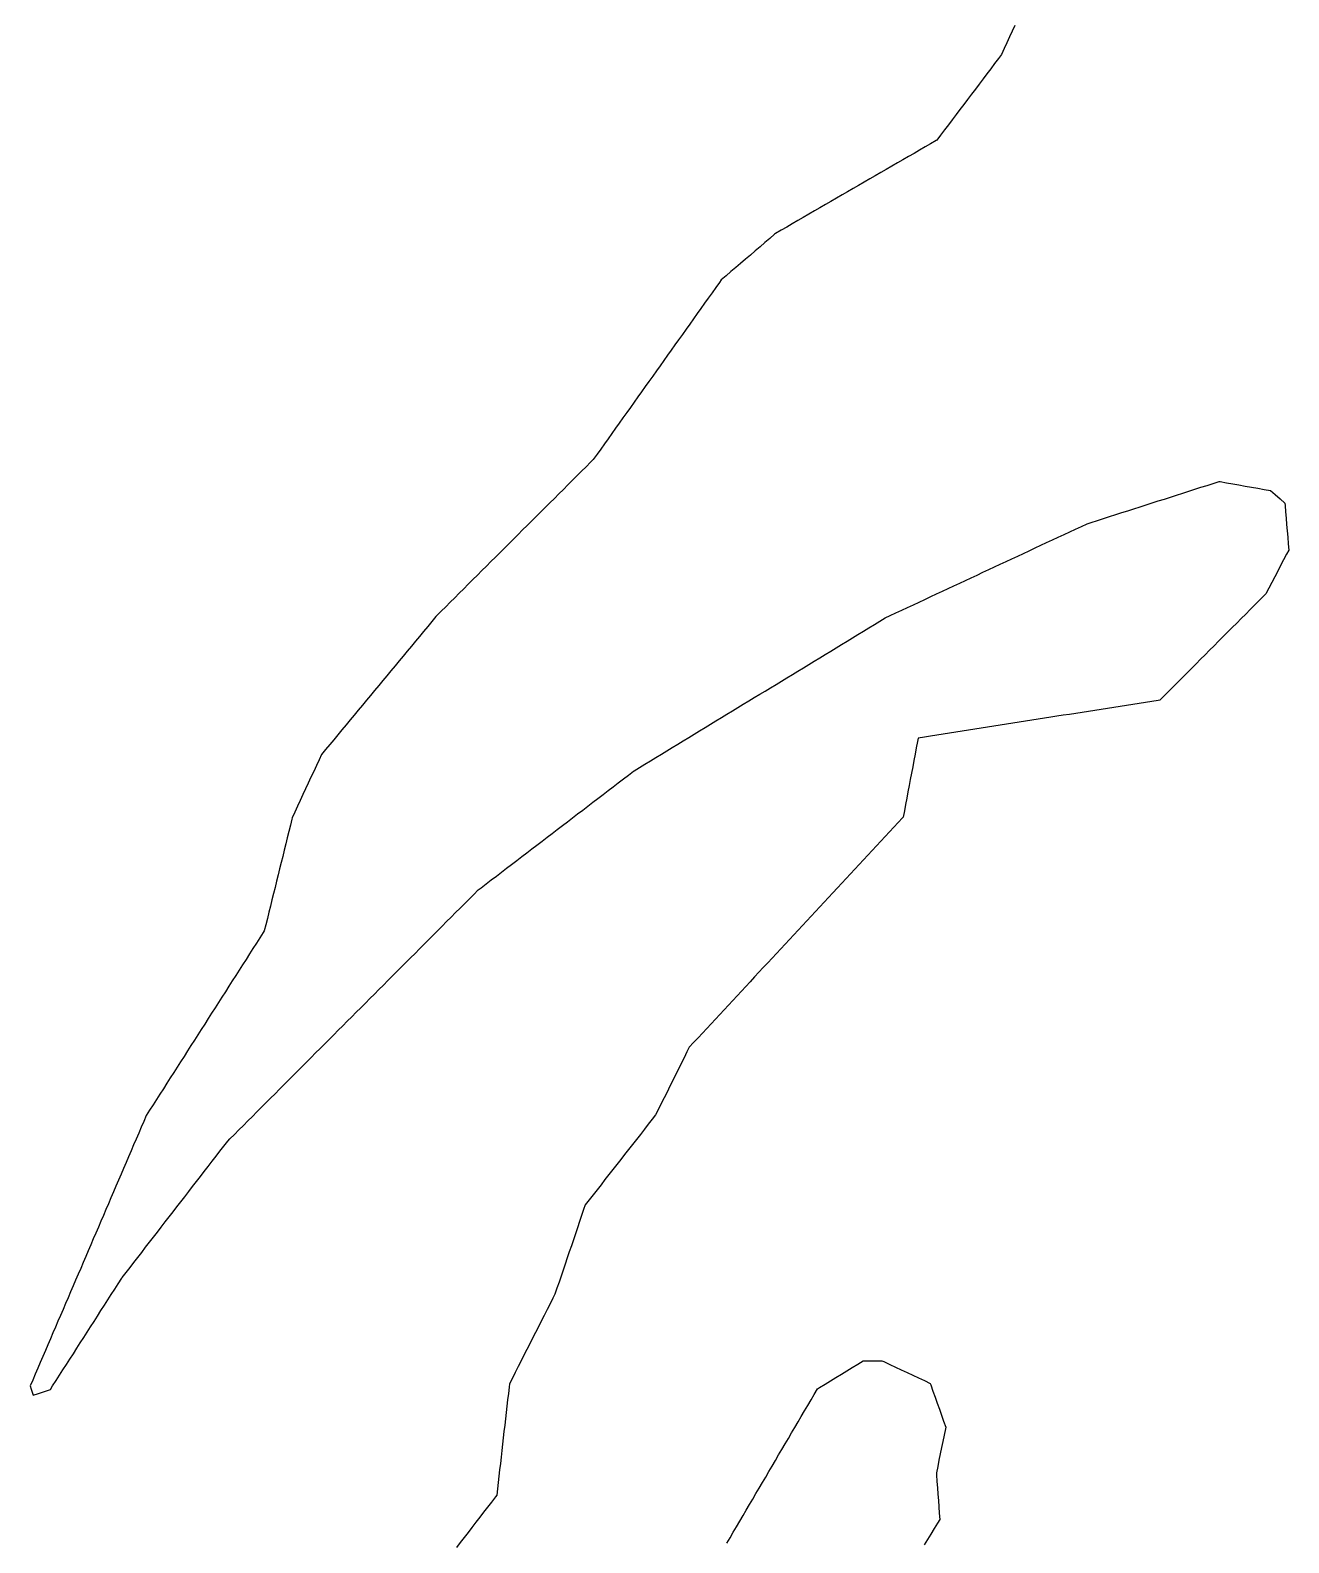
# Model space of a CAD drawing. Header units: millimetres. Extents: x 257 to 2289, y 96 to 1983.
# Drawn here: x 328.2 to 525, y 815.1 to 1051.6 of the extents above; entities that cross this region are included whole.
import ezdxf

# ---------------------------------------------------------------- set-up
doc = ezdxf.new("R2010")
doc.units = ezdxf.units.MM
doc.layers.add('ALL_ISLANDS', color=7, linetype='Continuous')
doc.layers.add('OUTLINE_ISLAND_01', color=7, linetype='Continuous')

msp = doc.modelspace()

# ---------------------------------------------------------------- linework, layer by layer
at = {"layer": 'ALL_ISLANDS'}
for points in [[(482.2329, 1052.3314), (481.8131, 1051.4237), (481.3934, 1050.5161), (480.9737, 1049.6084), (480.554, 1048.7008), (480.1342, 1047.7931), (479.6471, 1047.1482), (479.0444, 1046.3503), (478.4416, 1045.5523), (477.8389, 1044.7544), (477.2361, 1043.9565), (476.6334, 1043.1585), (476.0306, 1042.3606), (475.4279, 1041.5627), (474.8252, 1040.7647), (474.2224, 1039.9668), (473.6197, 1039.1689), (473.0169, 1038.3709), (472.4142, 1037.573), (471.8114, 1036.775), (471.2087, 1035.9771), (470.6059, 1035.1792), (470.0032, 1034.3812), (469.9008, 1034.322), (469.0353, 1033.8213), (468.1697, 1033.3205), (467.3041, 1032.8197), (466.4385, 1032.319), (465.5729, 1031.8182), (464.7073, 1031.3174), (463.8418, 1030.8167), (462.9762, 1030.3159), (462.1106, 1029.8151), (461.245, 1029.3144), (460.3794, 1028.8136), (459.5139, 1028.3128), (458.6483, 1027.8121), (457.7827, 1027.3113), (456.9171, 1026.8105), (456.0515, 1026.3098), (455.1859, 1025.809), (454.3204, 1025.3082), (453.4548, 1024.8074), (452.5892, 1024.3067), (451.7236, 1023.8059), (450.858, 1023.3051), (449.9925, 1022.8044), (449.1269, 1022.3036), (448.2613, 1021.8028), (447.3957, 1021.3021), (446.5301, 1020.8013), (445.6645, 1020.3005), (444.799, 1019.7998), (444.6451, 1019.6684), (443.8848, 1019.0188), (443.1246, 1018.3692), (442.3643, 1017.7196), (441.604, 1017.07), (440.8437, 1016.4204), (440.0834, 1015.7708), (439.3231, 1015.1212), (438.5629, 1014.4716), (437.8026, 1013.822), (437.0423, 1013.1724), (436.282, 1012.5229), (436.0101, 1012.1411), (435.43, 1011.3266), (434.8498, 1010.512), (434.2697, 1009.6975), (433.6896, 1008.883), (433.1095, 1008.0685), (432.5293, 1007.2539), (431.9492, 1006.4394), (431.3691, 1005.6249), (430.789, 1004.8103), (430.2088, 1003.9958), (429.6287, 1003.1813), (429.0486, 1002.3668), (428.4685, 1001.5522), (427.8883, 1000.7377), (427.3082, 999.9232), (426.7281, 999.1087), (426.148, 998.2941), (425.5678, 997.4796), (424.9877, 996.6651), (424.4076, 995.8505), (423.8275, 995.036), (423.2473, 994.2215), (422.6672, 993.407), (422.0871, 992.5924), (421.507, 991.7779), (420.9268, 990.9634), (420.3467, 990.1489), (419.7666, 989.3343), (419.1865, 988.5198), (418.6063, 987.7053), (418.0262, 986.8907), (417.4461, 986.0762), (416.866, 985.2617), (416.2858, 984.4472), (415.856, 984.0187), (415.1479, 983.3126), (414.4397, 982.6066), (413.7315, 981.9006), (413.0233, 981.1945), (412.3152, 980.4885), (411.607, 979.7825), (410.8988, 979.0764), (410.1906, 978.3704), (409.4825, 977.6644), (408.7743, 976.9583), (408.0661, 976.2523), (407.3579, 975.5463), (406.6497, 974.8402), (405.9416, 974.1342), (405.2334, 973.4281), (404.5252, 972.7221), (403.817, 972.0161), (403.1089, 971.31), (402.4007, 970.604), (401.6925, 969.898), (400.9843, 969.1919), (400.2762, 968.4859), (399.568, 967.7799), (398.8598, 967.0738), (398.1516, 966.3678), (397.4435, 965.6618), (396.7353, 964.9557), (396.0271, 964.2497), (395.3189, 963.5437), (394.6107, 962.8376), (393.9026, 962.1316), (393.1944, 961.4255), (392.4862, 960.7195), (391.778, 960.0135), (391.6621, 959.8738), (391.0233, 959.1043), (390.3846, 958.3349), (389.7459, 957.5654), (389.1072, 956.796), (388.4684, 956.0266), (387.8297, 955.2571), (387.191, 954.4877), (386.5523, 953.7183), (385.9135, 952.9488), (385.2748, 952.1794), (384.6361, 951.41), (383.9974, 950.6405), (383.3587, 949.8711), (382.7199, 949.1016), (382.0812, 948.3322), (381.4425, 947.5628), (380.8038, 946.7933), (380.165, 946.0239), (379.5263, 945.2545), (378.8876, 944.485), (378.2489, 943.7156), (377.6101, 942.9461), (376.9714, 942.1767), (376.3327, 941.4073), (375.694, 940.6378), (375.0552, 939.8684), (374.4165, 939.099), (373.7778, 938.3295), (373.3897, 937.4901), (372.9701, 936.5825), (372.5504, 935.6748), (372.1308, 934.7671), (371.7111, 933.8594), (371.2915, 932.9517), (370.8718, 932.044), (370.4522, 931.1363), (370.0325, 930.2287), (369.6129, 929.321), (369.1932, 928.4133), (369.1446, 928.2165), (368.9049, 927.2456), (368.6652, 926.2748), (368.4254, 925.304), (368.1857, 924.3331), (367.946, 923.3623), (367.7062, 922.3914), (367.4665, 921.4206), (367.2268, 920.4498), (366.987, 919.4789), (366.7473, 918.5081), (366.5076, 917.5372), (366.2678, 916.5664), (366.0281, 915.5956), (365.7884, 914.6247), (365.5487, 913.6539), (365.3089, 912.6831), (365.0692, 911.7122), (364.8295, 910.7414), (364.6728, 910.4963), (364.1342, 909.6537), (363.5956, 908.8112), (363.057, 907.9686), (362.5184, 907.126), (361.9798, 906.2835), (361.4412, 905.4409), (360.9026, 904.5983), (360.364, 903.7558), (359.8254, 902.9132), (359.2868, 902.0706), (358.7482, 901.2281), (358.2096, 900.3855), (357.671, 899.543), (357.1324, 898.7004), (356.5938, 897.8578), (356.0552, 897.0153), (355.5166, 896.1727), (354.978, 895.3301), (354.4394, 894.4876), (353.9008, 893.645), (353.3622, 892.8025), (352.8236, 891.9599), (352.285, 891.1173), (351.7464, 890.2748), (351.2078, 889.4322), (350.6692, 888.5896), (350.1306, 887.7471), (349.592, 886.9045), (349.0534, 886.062), (348.5148, 885.2194), (347.9763, 884.3768), (347.4377, 883.5343), (346.8991, 882.6917), (346.3605, 881.8491), (345.973, 880.9465), (345.5786, 880.0276), (345.1842, 879.1086), (344.7898, 878.1897), (344.3954, 877.2708), (344.001, 876.3518), (343.6066, 875.4329), (343.2122, 874.514), (342.8177, 873.595), (342.4233, 872.6761), (342.0289, 871.7572), (341.6345, 870.8382), (341.2401, 869.9193), (340.8457, 869.0004), (340.4513, 868.0814), (340.0568, 867.1625), (339.6624, 866.2436), (339.268, 865.3246), (338.8736, 864.4057), (338.4792, 863.4868), (338.0848, 862.5678), (337.6904, 861.6489), (337.296, 860.73), (336.9015, 859.811), (336.5071, 858.8921), (336.1127, 857.9732), (335.7183, 857.0542), (335.3239, 856.1353), (334.9295, 855.2164), (334.5351, 854.2974), (334.1406, 853.3785), (333.7462, 852.4596), (333.3518, 851.5407), (332.9574, 850.6217), (332.563, 849.7028), (332.1686, 848.7839), (331.7742, 847.8649), (331.3798, 846.946), (330.9853, 846.0271), (330.5909, 845.1081), (330.1965, 844.1892), (329.8021, 843.2703), (329.4077, 842.3513), (329.0133, 841.4324), (328.6189, 840.5135), (328.2244, 839.5945), (328.382, 839.0798), (328.6747, 838.1236), (329.4932, 838.4033), (330.4394, 838.7266), (331.3857, 839.05), (331.7249, 839.5787), (332.2648, 840.4204), (332.8047, 841.2621), (333.3446, 842.1038), (333.8845, 842.9455), (334.4245, 843.7872), (334.9644, 844.629), (335.5043, 845.4707), (336.0442, 846.3124), (336.5842, 847.1541), (337.1241, 847.9958), (337.664, 848.8375), (338.2039, 849.6792), (338.7439, 850.521), (339.2838, 851.3627), (339.8237, 852.2044), (340.3636, 853.0461), (340.9035, 853.8878), (341.4435, 854.7295), (341.9834, 855.5712), (342.5233, 856.413), (342.6046, 856.518), (343.2163, 857.3091), (343.828, 858.1002), (344.4397, 858.8913), (345.0514, 859.6824), (345.6631, 860.4735), (346.2748, 861.2646), (346.8865, 862.0557), (347.4982, 862.8468), (348.1099, 863.6379), (348.7215, 864.4289), (349.3332, 865.22), (349.9449, 866.0111), (350.5566, 866.8022), (351.1683, 867.5933), (351.78, 868.3844), (352.3917, 869.1755), (353.0034, 869.9666), (353.6151, 870.7577), (354.2268, 871.5488), (354.8385, 872.3399), (355.4502, 873.1309), (356.0619, 873.922), (356.6736, 874.7131), (357.2853, 875.5042), (357.897, 876.2953), (358.5087, 877.0864), (359.1204, 877.8775), (359.4433, 878.2012), (360.1496, 878.9092), (360.8558, 879.6171), (361.562, 880.3251), (362.2683, 881.0331), (362.9745, 881.7411), (363.6807, 882.4491), (364.387, 883.157), (365.0932, 883.865), (365.7994, 884.573), (366.5057, 885.281), (367.2119, 885.9889), (367.9181, 886.6969), (368.6244, 887.4049), (369.3306, 888.1129), (370.0368, 888.8209), (370.7431, 889.5288), (371.4493, 890.2368), (372.1555, 890.9448), (372.8618, 891.6528), (373.568, 892.3607), (374.2743, 893.0687), (374.9805, 893.7767), (375.6867, 894.4847), (376.393, 895.1927), (377.0992, 895.9006), (377.8054, 896.6086), (378.5117, 897.3166), (379.2179, 898.0246), (379.9241, 898.7325), (380.6304, 899.4405), (381.3366, 900.1485), (382.0428, 900.8565), (382.7491, 901.5645), (383.4553, 902.2724), (384.1615, 902.9804), (384.8678, 903.6884), (385.574, 904.3964), (386.2802, 905.1043), (386.9865, 905.8123), (387.6927, 906.5203), (388.3989, 907.2283), (389.1052, 907.9363), (389.8114, 908.6442), (390.5177, 909.3522), (391.2239, 910.0602), (391.9301, 910.7682), (392.6364, 911.4761), (393.3426, 912.1841), (394.0488, 912.8921), (394.7551, 913.6001), (395.4613, 914.3081), (396.1675, 915.016), (396.8738, 915.724), (397.58, 916.432), (398.2862, 917.14), (398.74, 917.487), (399.5343, 918.0945), (400.3286, 918.702), (401.1229, 919.3095), (401.9172, 919.917), (402.7115, 920.5245), (403.5058, 921.132), (404.3002, 921.7395), (405.0945, 922.347), (405.8888, 922.9545), (406.6831, 923.562), (407.4774, 924.1695), (408.2717, 924.7771), (409.0661, 925.3846), (409.8604, 925.9921), (410.6547, 926.5996), (411.449, 927.2071), (412.2433, 927.8146), (413.0376, 928.4221), (413.8319, 929.0296), (414.6263, 929.6371), (415.4206, 930.2446), (416.2149, 930.8521), (417.0092, 931.4596), (417.8035, 932.0671), (418.5978, 932.6746), (419.3921, 933.2821), (420.1865, 933.8896), (420.9808, 934.4972), (421.7751, 935.1047), (422.5694, 935.7122), (422.659, 935.7667), (423.5131, 936.2868), (424.3672, 936.8069), (425.2213, 937.327), (426.0754, 937.8471), (426.9296, 938.3671), (427.7837, 938.8872), (428.6378, 939.4073), (429.4919, 939.9274), (430.346, 940.4475), (431.2001, 940.9676), (432.0542, 941.4877), (432.9084, 942.0077), (433.7625, 942.5278), (434.6166, 943.0479), (435.4707, 943.568), (436.3248, 944.0881), (437.1789, 944.6082), (438.033, 945.1283), (438.8872, 945.6483), (439.7413, 946.1684), (440.5954, 946.6885), (441.4495, 947.2086), (442.3036, 947.7287), (443.1577, 948.2488), (444.0118, 948.7689), (444.866, 949.2889), (445.7201, 949.809), (446.5742, 950.3291), (447.4283, 950.8492), (448.2824, 951.3693), (449.1365, 951.8894), (449.9906, 952.4094), (450.8448, 952.9295), (451.6989, 953.4496), (452.553, 953.9697), (453.4071, 954.4898), (454.2612, 955.0099), (455.1153, 955.53), (455.9694, 956.05), (456.8236, 956.5701), (457.6777, 957.0902), (458.5318, 957.6103), (459.3859, 958.1304), (460.24, 958.6505), (461.0941, 959.1706), (461.9482, 959.6906), (462.7136, 960.0474), (463.6199, 960.47), (464.5262, 960.8925), (465.4326, 961.3151), (466.3389, 961.7376), (467.2453, 962.1601), (468.1516, 962.5827), (469.058, 963.0052), (469.9643, 963.4278), (470.8706, 963.8503), (471.777, 964.2729), (472.6833, 964.6954), (473.5897, 965.1179), (474.496, 965.5405), (475.4024, 965.963), (476.3087, 966.3856), (477.215, 966.8081), (478.1214, 967.2307), (479.0277, 967.6532), (479.9341, 968.0757), (480.8404, 968.4983), (481.7468, 968.9208), (482.6531, 969.3434), (483.5595, 969.7659), (484.4658, 970.1884), (485.3721, 970.611), (486.2785, 971.0335), (487.1848, 971.4561), (488.0912, 971.8786), (488.9975, 972.3012), (489.9039, 972.7237), (490.8102, 973.1462), (491.7165, 973.5688), (492.6229, 973.9913), (493.5292, 974.4139), (494.1687, 974.6182), (495.1212, 974.9225), (496.0738, 975.2269), (497.0263, 975.5313), (497.9789, 975.8356), (498.9314, 976.14), (499.884, 976.4444), (500.8365, 976.7487), (501.7891, 977.0531), (502.7416, 977.3575), (503.6942, 977.6618), (504.6468, 977.9662), (505.5993, 978.2706), (506.5519, 978.5749), (507.5044, 978.8793), (508.457, 979.1837), (509.4095, 979.488), (510.3621, 979.7924), (511.3146, 980.0968), (512.2672, 980.4011), (513.2198, 980.7055), (514.1723, 981.0099), (514.3105, 980.9855), (515.2953, 980.8118), (516.2801, 980.6382), (517.2649, 980.4645), (518.2497, 980.2909), (519.2345, 980.1172), (520.2193, 979.9435), (521.2042, 979.7699), (522.189, 979.5962), (522.9249, 978.957), (523.6798, 978.3013), (524.4348, 977.6455), (524.4665, 977.2647), (524.5494, 976.2682), (524.6323, 975.2716), (524.7152, 974.275), (524.798, 973.2785), (524.8809, 972.2819), (524.9638, 971.2854), (525.0467, 970.2888), (524.7087, 969.6442), (524.2444, 968.7585), (523.7801, 967.8728), (523.3158, 966.9872), (522.8514, 966.1015), (522.3871, 965.2158), (521.9228, 964.3302), (521.4585, 963.4445), (521.1364, 963.1213), (520.4306, 962.4129), (519.7247, 961.7045), (519.0189, 960.9962), (518.313, 960.2878), (517.6072, 959.5794), (516.9014, 958.8711), (516.1955, 958.1627), (515.4897, 957.4543), (514.7838, 956.7459), (514.078, 956.0376), (513.3722, 955.3292), (512.6663, 954.6208), (511.9605, 953.9125), (511.2546, 953.2041), (510.5488, 952.4957), (509.843, 951.7873), (509.1371, 951.079), (508.4313, 950.3706), (507.7254, 949.6622), (507.0196, 948.9539), (506.3138, 948.2455), (505.6079, 947.5371), (504.9021, 946.8287), (504.6041, 946.7818), (503.6163, 946.626), (502.6285, 946.4702), (501.6407, 946.3144), (500.6529, 946.1587), (499.6651, 946.0029), (498.6773, 945.8471), (497.6895, 945.6913), (496.7017, 945.5356), (495.714, 945.3798), (494.7262, 945.224), (493.7384, 945.0683), (492.7506, 944.9125), (491.7628, 944.7567), (490.775, 944.6009), (489.7872, 944.4452), (488.7994, 944.2894), (487.8116, 944.1336), (486.8238, 943.9778), (485.836, 943.8221), (484.8482, 943.6663), (483.8604, 943.5105), (482.8726, 943.3548), (481.8848, 943.199), (480.8971, 943.0432), (479.9093, 942.8874), (478.9215, 942.7317), (477.9337, 942.5759), (476.9459, 942.4201), (475.9581, 942.2643), (474.9703, 942.1086), (473.9825, 941.9528), (472.9947, 941.797), (472.0069, 941.6413), (471.0191, 941.4855), (470.0313, 941.3297), (469.0435, 941.1739), (468.0557, 941.0182), (467.068, 940.8624), (466.968, 940.3289), (466.7839, 939.346), (466.5998, 938.3631), (466.4157, 937.3802), (466.2316, 936.3973), (466.0475, 935.4144), (465.8634, 934.4315), (465.6793, 933.4486), (465.4952, 932.4657), (465.3111, 931.4828), (465.127, 930.4999), (464.9429, 929.5169), (464.7588, 928.534), (464.6629, 928.4309), (463.9819, 927.6985), (463.301, 926.9662), (462.62, 926.2339), (461.9391, 925.5016), (461.2581, 924.7692), (460.5772, 924.0369), (459.8962, 923.3046), (459.2153, 922.5722), (458.5343, 921.8399), (457.8534, 921.1076), (457.1724, 920.3753), (456.4915, 919.6429), (455.8105, 918.9106), (455.1296, 918.1783), (454.4486, 917.4459), (453.7677, 916.7136), (453.0867, 915.9813), (452.4058, 915.2489), (451.7248, 914.5166), (451.0439, 913.7843), (450.3629, 913.052), (449.682, 912.3196), (449.001, 911.5873), (448.3201, 910.855), (447.6391, 910.1226), (446.9582, 909.3903), (446.2772, 908.658), (445.5963, 907.9257), (444.9153, 907.1933), (444.2344, 906.461), (443.5534, 905.7287), (442.8725, 904.9963), (442.1915, 904.264), (441.5106, 903.5317), (440.8296, 902.7994), (440.1486, 902.067), (439.4677, 901.3347), (438.7867, 900.6024), (438.1058, 899.87), (437.4248, 899.1377), (436.7439, 898.4054), (436.0629, 897.6731), (435.382, 896.9407), (434.701, 896.2084), (434.0201, 895.4761), (433.3391, 894.7437), (432.6582, 894.0114), (431.9772, 893.2791), (431.2963, 892.5467), (430.9303, 891.811), (430.485, 890.9156), (430.0396, 890.0202), (429.5943, 889.1249), (429.1489, 888.2295), (428.7036, 887.3342), (428.2582, 886.4388), (427.8129, 885.5435), (427.3675, 884.6481), (426.9222, 883.7527), (426.4768, 882.8574), (426.0315, 881.962), (425.503, 881.2871), (424.8864, 880.4998), (424.2698, 879.7125), (423.6533, 878.9252), (423.0367, 878.1379), (422.4202, 877.3506), (421.8036, 876.5633), (421.1871, 875.776), (420.5705, 874.9887), (419.9539, 874.2014), (419.3374, 873.4141), (418.7208, 872.6267), (418.1043, 871.8394), (417.4877, 871.0521), (416.8711, 870.2648), (416.2546, 869.4775), (415.638, 868.6902), (415.0215, 867.9029), (414.773, 867.17), (414.452, 866.2229), (414.131, 865.2759), (413.81, 864.3288), (413.489, 863.3817), (413.168, 862.4346), (412.847, 861.4875), (412.526, 860.5405), (412.205, 859.5934), (411.884, 858.6463), (411.563, 857.6992), (411.242, 856.7522), (410.921, 855.8051), (410.6, 854.858), (410.279, 853.9109), (409.9672, 853.2976), (409.514, 852.4061), (409.0609, 851.5147), (408.6077, 850.6233), (408.1545, 849.7318), (407.7014, 848.8404), (407.2482, 847.949), (406.7951, 847.0576), (406.3419, 846.1661), (405.8887, 845.2747), (405.4356, 844.3833), (404.9824, 843.4919), (404.5292, 842.6004), (404.0761, 841.709), (403.6229, 840.8176), (403.1697, 839.9261), (403.1098, 839.4007), (402.9964, 838.4072), (402.8829, 837.4136), (402.7695, 836.4201), (402.6561, 835.4265), (402.5427, 834.433), (402.4293, 833.4394), (402.3159, 832.4459), (402.2025, 831.4523), (402.089, 830.4588), (401.9756, 829.4652), (401.8622, 828.4717), (401.7488, 827.4781), (401.6354, 826.4846), (401.522, 825.491), (401.4086, 824.4975), (401.2952, 823.5039), (401.1817, 822.5104), (400.9652, 822.2291), (400.3552, 821.4367), (399.7452, 820.6443), (399.1352, 819.8519), (398.5252, 819.0595), (397.9152, 818.2671), (397.3052, 817.4747), (396.6952, 816.6823), (396.0852, 815.8899), (395.4752, 815.0975), (394.8652, 814.3051)], [(437.165, 814.9925), (437.6716, 815.8547), (438.1782, 816.7169), (438.6848, 817.5791), (439.1914, 818.4412), (439.698, 819.3034), (440.2046, 820.1656), (440.7112, 821.0278), (441.2177, 821.89), (441.7243, 822.7522), (442.2309, 823.6144), (442.7375, 824.4765), (443.2441, 825.3387), (443.7507, 826.2009), (444.2573, 827.0631), (444.7639, 827.9253), (445.2705, 828.7875), (445.7771, 829.6497), (446.2837, 830.5119), (446.7902, 831.374), (447.2968, 832.2362), (447.8034, 833.0984), (448.31, 833.9606), (448.8166, 834.8228), (449.3232, 835.685), (449.8298, 836.5472), (450.3364, 837.4093), (450.843, 838.2715), (451.3496, 839.1337), (451.668, 839.3284), (452.5212, 839.8499), (453.3744, 840.3714), (454.2276, 840.893), (455.0809, 841.4145), (455.9341, 841.9361), (456.7873, 842.4576), (457.6405, 842.9792), (458.4937, 843.5007), (459.4233, 843.5102), (460.4233, 843.5205), (461.4232, 843.5307), (461.7328, 843.3854), (462.6381, 842.9605), (463.5433, 842.5356), (464.4485, 842.1107), (465.3538, 841.6858), (466.259, 841.2609), (467.1643, 840.836), (468.0695, 840.4111), (468.9748, 839.9863), (469.0637, 839.7361), (469.3989, 838.794), (469.7341, 837.8518), (470.0693, 836.9097), (470.4045, 835.9675), (470.7396, 835.0254), (471.0748, 834.0832), (471.41, 833.1411), (471.3557, 832.8786), (471.1531, 831.8993), (470.9504, 830.92), (470.7478, 829.9408), (470.5452, 828.9615), (470.3426, 827.9823), (470.14, 827.003), (469.9374, 826.0237), (469.9627, 825.6648), (470.0331, 824.6673), (470.1035, 823.6698), (470.1739, 822.6723), (470.2443, 821.6748), (470.3147, 820.6773), (470.3851, 819.6797), (470.4555, 818.6822), (470.1101, 818.1209), (469.5861, 817.2692), (469.062, 816.4176), (468.5379, 815.5659), (468.0138, 814.7142)]]:
    msp.add_lwpolyline(points, dxfattribs=at)
at = {"layer": 'OUTLINE_ISLAND_01'}
for points in [[(482.2329, 1052.3314), (481.8131, 1051.4237), (481.3934, 1050.5161), (480.9737, 1049.6084), (480.554, 1048.7008), (480.1342, 1047.7931), (479.6471, 1047.1482), (479.0444, 1046.3503), (478.4416, 1045.5523), (477.8389, 1044.7544), (477.2361, 1043.9565), (476.6334, 1043.1585), (476.0306, 1042.3606), (475.4279, 1041.5627), (474.8252, 1040.7647), (474.2224, 1039.9668), (473.6197, 1039.1689), (473.0169, 1038.3709), (472.4142, 1037.573), (471.8114, 1036.775), (471.2087, 1035.9771), (470.6059, 1035.1792), (470.0032, 1034.3812), (469.9008, 1034.322), (469.0353, 1033.8213), (468.1697, 1033.3205), (467.3041, 1032.8197), (466.4385, 1032.319), (465.5729, 1031.8182), (464.7073, 1031.3174), (463.8418, 1030.8167), (462.9762, 1030.3159), (462.1106, 1029.8151), (461.245, 1029.3144), (460.3794, 1028.8136), (459.5139, 1028.3128), (458.6483, 1027.8121), (457.7827, 1027.3113), (456.9171, 1026.8105), (456.0515, 1026.3098), (455.1859, 1025.809), (454.3204, 1025.3082), (453.4548, 1024.8074), (452.5892, 1024.3067), (451.7236, 1023.8059), (450.858, 1023.3051), (449.9925, 1022.8044), (449.1269, 1022.3036), (448.2613, 1021.8028), (447.3957, 1021.3021), (446.5301, 1020.8013), (445.6645, 1020.3005), (444.799, 1019.7998), (444.6451, 1019.6684), (443.8848, 1019.0188), (443.1246, 1018.3692), (442.3643, 1017.7196), (441.604, 1017.07), (440.8437, 1016.4204), (440.0834, 1015.7708), (439.3231, 1015.1212), (438.5629, 1014.4716), (437.8026, 1013.822), (437.0423, 1013.1724), (436.282, 1012.5229), (436.0101, 1012.1411), (435.43, 1011.3266), (434.8498, 1010.512), (434.2697, 1009.6975), (433.6896, 1008.883), (433.1095, 1008.0685), (432.5293, 1007.2539), (431.9492, 1006.4394), (431.3691, 1005.6249), (430.789, 1004.8103), (430.2088, 1003.9958), (429.6287, 1003.1813), (429.0486, 1002.3668), (428.4685, 1001.5522), (427.8883, 1000.7377), (427.3082, 999.9232), (426.7281, 999.1087), (426.148, 998.2941), (425.5678, 997.4796), (424.9877, 996.6651), (424.4076, 995.8505), (423.8275, 995.036), (423.2473, 994.2215), (422.6672, 993.407), (422.0871, 992.5924), (421.507, 991.7779), (420.9268, 990.9634), (420.3467, 990.1489), (419.7666, 989.3343), (419.1865, 988.5198), (418.6063, 987.7053), (418.0262, 986.8907), (417.4461, 986.0762), (416.866, 985.2617), (416.2858, 984.4472), (415.856, 984.0187), (415.1479, 983.3126), (414.4397, 982.6066), (413.7315, 981.9006), (413.0233, 981.1945), (412.3152, 980.4885), (411.607, 979.7825), (410.8988, 979.0764), (410.1906, 978.3704), (409.4825, 977.6644), (408.7743, 976.9583), (408.0661, 976.2523), (407.3579, 975.5463), (406.6497, 974.8402), (405.9416, 974.1342), (405.2334, 973.4281), (404.5252, 972.7221), (403.817, 972.0161), (403.1089, 971.31), (402.4007, 970.604), (401.6925, 969.898), (400.9843, 969.1919), (400.2762, 968.4859), (399.568, 967.7799), (398.8598, 967.0738), (398.1516, 966.3678), (397.4435, 965.6618), (396.7353, 964.9557), (396.0271, 964.2497), (395.3189, 963.5437), (394.6107, 962.8376), (393.9026, 962.1316), (393.1944, 961.4255), (392.4862, 960.7195), (391.778, 960.0135), (391.6621, 959.8738), (391.0233, 959.1043), (390.3846, 958.3349), (389.7459, 957.5654), (389.1072, 956.796), (388.4684, 956.0266), (387.8297, 955.2571), (387.191, 954.4877), (386.5523, 953.7183), (385.9135, 952.9488), (385.2748, 952.1794), (384.6361, 951.41), (383.9974, 950.6405), (383.3587, 949.8711), (382.7199, 949.1016), (382.0812, 948.3322), (381.4425, 947.5628), (380.8038, 946.7933), (380.165, 946.0239), (379.5263, 945.2545), (378.8876, 944.485), (378.2489, 943.7156), (377.6101, 942.9461), (376.9714, 942.1767), (376.3327, 941.4073), (375.694, 940.6378), (375.0552, 939.8684), (374.4165, 939.099), (373.7778, 938.3295), (373.3897, 937.4901), (372.9701, 936.5825), (372.5504, 935.6748), (372.1308, 934.7671), (371.7111, 933.8594), (371.2915, 932.9517), (370.8718, 932.044), (370.4522, 931.1363), (370.0325, 930.2287), (369.6129, 929.321), (369.1932, 928.4133), (369.1446, 928.2165), (368.9049, 927.2456), (368.6652, 926.2748), (368.4254, 925.304), (368.1857, 924.3331), (367.946, 923.3623), (367.7062, 922.3914), (367.4665, 921.4206), (367.2268, 920.4498), (366.987, 919.4789), (366.7473, 918.5081), (366.5076, 917.5372), (366.2678, 916.5664), (366.0281, 915.5956), (365.7884, 914.6247), (365.5487, 913.6539), (365.3089, 912.6831), (365.0692, 911.7122), (364.8295, 910.7414), (364.6728, 910.4963), (364.1342, 909.6537), (363.5956, 908.8112), (363.057, 907.9686), (362.5184, 907.126), (361.9798, 906.2835), (361.4412, 905.4409), (360.9026, 904.5983), (360.364, 903.7558), (359.8254, 902.9132), (359.2868, 902.0706), (358.7482, 901.2281), (358.2096, 900.3855), (357.671, 899.543), (357.1324, 898.7004), (356.5938, 897.8578), (356.0552, 897.0153), (355.5166, 896.1727), (354.978, 895.3301), (354.4394, 894.4876), (353.9008, 893.645), (353.3622, 892.8025), (352.8236, 891.9599), (352.285, 891.1173), (351.7464, 890.2748), (351.2078, 889.4322), (350.6692, 888.5896), (350.1306, 887.7471), (349.592, 886.9045), (349.0534, 886.062), (348.5148, 885.2194), (347.9763, 884.3768), (347.4377, 883.5343), (346.8991, 882.6917), (346.3605, 881.8491), (345.973, 880.9465), (345.5786, 880.0276), (345.1842, 879.1086), (344.7898, 878.1897), (344.3954, 877.2708), (344.001, 876.3518), (343.6066, 875.4329), (343.2122, 874.514), (342.8177, 873.595), (342.4233, 872.6761), (342.0289, 871.7572), (341.6345, 870.8382), (341.2401, 869.9193), (340.8457, 869.0004), (340.4513, 868.0814), (340.0568, 867.1625), (339.6624, 866.2436), (339.268, 865.3246), (338.8736, 864.4057), (338.4792, 863.4868), (338.0848, 862.5678), (337.6904, 861.6489), (337.296, 860.73), (336.9015, 859.811), (336.5071, 858.8921), (336.1127, 857.9732), (335.7183, 857.0542), (335.3239, 856.1353), (334.9295, 855.2164), (334.5351, 854.2974), (334.1406, 853.3785), (333.7462, 852.4596), (333.3518, 851.5407), (332.9574, 850.6217), (332.563, 849.7028), (332.1686, 848.7839), (331.7742, 847.8649), (331.3798, 846.946), (330.9853, 846.0271), (330.5909, 845.1081), (330.1965, 844.1892), (329.8021, 843.2703), (329.4077, 842.3513), (329.0133, 841.4324), (328.6189, 840.5135), (328.2244, 839.5945), (328.382, 839.0798), (328.6747, 838.1236), (329.4932, 838.4033), (330.4394, 838.7266), (331.3857, 839.05), (331.7249, 839.5787), (332.2648, 840.4204), (332.8047, 841.2621), (333.3446, 842.1038), (333.8845, 842.9455), (334.4245, 843.7872), (334.9644, 844.629), (335.5043, 845.4707), (336.0442, 846.3124), (336.5842, 847.1541), (337.1241, 847.9958), (337.664, 848.8375), (338.2039, 849.6792), (338.7439, 850.521), (339.2838, 851.3627), (339.8237, 852.2044), (340.3636, 853.0461), (340.9035, 853.8878), (341.4435, 854.7295), (341.9834, 855.5712), (342.5233, 856.413), (342.6046, 856.518), (343.2163, 857.3091), (343.828, 858.1002), (344.4397, 858.8913), (345.0514, 859.6824), (345.6631, 860.4735), (346.2748, 861.2646), (346.8865, 862.0557), (347.4982, 862.8468), (348.1099, 863.6379), (348.7215, 864.4289), (349.3332, 865.22), (349.9449, 866.0111), (350.5566, 866.8022), (351.1683, 867.5933), (351.78, 868.3844), (352.3917, 869.1755), (353.0034, 869.9666), (353.6151, 870.7577), (354.2268, 871.5488), (354.8385, 872.3399), (355.4502, 873.1309), (356.0619, 873.922), (356.6736, 874.7131), (357.2853, 875.5042), (357.897, 876.2953), (358.5087, 877.0864), (359.1204, 877.8775), (359.4433, 878.2012), (360.1496, 878.9092), (360.8558, 879.6171), (361.562, 880.3251), (362.2683, 881.0331), (362.9745, 881.7411), (363.6807, 882.4491), (364.387, 883.157), (365.0932, 883.865), (365.7994, 884.573), (366.5057, 885.281), (367.2119, 885.9889), (367.9181, 886.6969), (368.6244, 887.4049), (369.3306, 888.1129), (370.0368, 888.8209), (370.7431, 889.5288), (371.4493, 890.2368), (372.1555, 890.9448), (372.8618, 891.6528), (373.568, 892.3607), (374.2743, 893.0687), (374.9805, 893.7767), (375.6867, 894.4847), (376.393, 895.1927), (377.0992, 895.9006), (377.8054, 896.6086), (378.5117, 897.3166), (379.2179, 898.0246), (379.9241, 898.7325), (380.6304, 899.4405), (381.3366, 900.1485), (382.0428, 900.8565), (382.7491, 901.5645), (383.4553, 902.2724), (384.1615, 902.9804), (384.8678, 903.6884), (385.574, 904.3964), (386.2802, 905.1043), (386.9865, 905.8123), (387.6927, 906.5203), (388.3989, 907.2283), (389.1052, 907.9363), (389.8114, 908.6442), (390.5177, 909.3522), (391.2239, 910.0602), (391.9301, 910.7682), (392.6364, 911.4761), (393.3426, 912.1841), (394.0488, 912.8921), (394.7551, 913.6001), (395.4613, 914.3081), (396.1675, 915.016), (396.8738, 915.724), (397.58, 916.432), (398.2862, 917.14), (398.74, 917.487), (399.5343, 918.0945), (400.3286, 918.702), (401.1229, 919.3095), (401.9172, 919.917), (402.7115, 920.5245), (403.5058, 921.132), (404.3002, 921.7395), (405.0945, 922.347), (405.8888, 922.9545), (406.6831, 923.562), (407.4774, 924.1695), (408.2717, 924.7771), (409.0661, 925.3846), (409.8604, 925.9921), (410.6547, 926.5996), (411.449, 927.2071), (412.2433, 927.8146), (413.0376, 928.4221), (413.8319, 929.0296), (414.6263, 929.6371), (415.4206, 930.2446), (416.2149, 930.8521), (417.0092, 931.4596), (417.8035, 932.0671), (418.5978, 932.6746), (419.3921, 933.2821), (420.1865, 933.8896), (420.9808, 934.4972), (421.7751, 935.1047), (422.5694, 935.7122), (422.659, 935.7667), (423.5131, 936.2868), (424.3672, 936.8069), (425.2213, 937.327), (426.0754, 937.8471), (426.9296, 938.3671), (427.7837, 938.8872), (428.6378, 939.4073), (429.4919, 939.9274), (430.346, 940.4475), (431.2001, 940.9676), (432.0542, 941.4877), (432.9084, 942.0077), (433.7625, 942.5278), (434.6166, 943.0479), (435.4707, 943.568), (436.3248, 944.0881), (437.1789, 944.6082), (438.033, 945.1283), (438.8872, 945.6483), (439.7413, 946.1684), (440.5954, 946.6885), (441.4495, 947.2086), (442.3036, 947.7287), (443.1577, 948.2488), (444.0118, 948.7689), (444.866, 949.2889), (445.7201, 949.809), (446.5742, 950.3291), (447.4283, 950.8492), (448.2824, 951.3693), (449.1365, 951.8894), (449.9906, 952.4094), (450.8448, 952.9295), (451.6989, 953.4496), (452.553, 953.9697), (453.4071, 954.4898), (454.2612, 955.0099), (455.1153, 955.53), (455.9694, 956.05), (456.8236, 956.5701), (457.6777, 957.0902), (458.5318, 957.6103), (459.3859, 958.1304), (460.24, 958.6505), (461.0941, 959.1706), (461.9482, 959.6906), (462.7136, 960.0474), (463.6199, 960.47), (464.5262, 960.8925), (465.4326, 961.3151), (466.3389, 961.7376), (467.2453, 962.1601), (468.1516, 962.5827), (469.058, 963.0052), (469.9643, 963.4278), (470.8706, 963.8503), (471.777, 964.2729), (472.6833, 964.6954), (473.5897, 965.1179), (474.496, 965.5405), (475.4024, 965.963), (476.3087, 966.3856), (477.215, 966.8081), (478.1214, 967.2307), (479.0277, 967.6532), (479.9341, 968.0757), (480.8404, 968.4983), (481.7468, 968.9208), (482.6531, 969.3434), (483.5595, 969.7659), (484.4658, 970.1884), (485.3721, 970.611), (486.2785, 971.0335), (487.1848, 971.4561), (488.0912, 971.8786), (488.9975, 972.3012), (489.9039, 972.7237), (490.8102, 973.1462), (491.7165, 973.5688), (492.6229, 973.9913), (493.5292, 974.4139), (494.1687, 974.6182), (495.1212, 974.9225), (496.0738, 975.2269), (497.0263, 975.5313), (497.9789, 975.8356), (498.9314, 976.14), (499.884, 976.4444), (500.8365, 976.7487), (501.7891, 977.0531), (502.7416, 977.3575), (503.6942, 977.6618), (504.6468, 977.9662), (505.5993, 978.2706), (506.5519, 978.5749), (507.5044, 978.8793), (508.457, 979.1837), (509.4095, 979.488), (510.3621, 979.7924), (511.3146, 980.0968), (512.2672, 980.4011), (513.2198, 980.7055), (514.1723, 981.0099), (514.3105, 980.9855), (515.2953, 980.8118), (516.2801, 980.6382), (517.2649, 980.4645), (518.2497, 980.2909), (519.2345, 980.1172), (520.2193, 979.9435), (521.2042, 979.7699), (522.189, 979.5962), (522.9249, 978.957), (523.6798, 978.3013), (524.4348, 977.6455), (524.4665, 977.2647), (524.5494, 976.2682), (524.6323, 975.2716), (524.7152, 974.275), (524.798, 973.2785), (524.8809, 972.2819), (524.9638, 971.2854), (525.0467, 970.2888), (524.7087, 969.6442), (524.2444, 968.7585), (523.7801, 967.8728), (523.3158, 966.9872), (522.8514, 966.1015), (522.3871, 965.2158), (521.9228, 964.3302), (521.4585, 963.4445), (521.1364, 963.1213), (520.4306, 962.4129), (519.7247, 961.7045), (519.0189, 960.9962), (518.313, 960.2878), (517.6072, 959.5794), (516.9014, 958.8711), (516.1955, 958.1627), (515.4897, 957.4543), (514.7838, 956.7459), (514.078, 956.0376), (513.3722, 955.3292), (512.6663, 954.6208), (511.9605, 953.9125), (511.2546, 953.2041), (510.5488, 952.4957), (509.843, 951.7873), (509.1371, 951.079), (508.4313, 950.3706), (507.7254, 949.6622), (507.0196, 948.9539), (506.3138, 948.2455), (505.6079, 947.5371), (504.9021, 946.8287), (504.6041, 946.7818), (503.6163, 946.626), (502.6285, 946.4702), (501.6407, 946.3144), (500.6529, 946.1587), (499.6651, 946.0029), (498.6773, 945.8471), (497.6895, 945.6913), (496.7017, 945.5356), (495.714, 945.3798), (494.7262, 945.224), (493.7384, 945.0683), (492.7506, 944.9125), (491.7628, 944.7567), (490.775, 944.6009), (489.7872, 944.4452), (488.7994, 944.2894), (487.8116, 944.1336), (486.8238, 943.9778), (485.836, 943.8221), (484.8482, 943.6663), (483.8604, 943.5105), (482.8726, 943.3548), (481.8848, 943.199), (480.8971, 943.0432), (479.9093, 942.8874), (478.9215, 942.7317), (477.9337, 942.5759), (476.9459, 942.4201), (475.9581, 942.2643), (474.9703, 942.1086), (473.9825, 941.9528), (472.9947, 941.797), (472.0069, 941.6413), (471.0191, 941.4855), (470.0313, 941.3297), (469.0435, 941.1739), (468.0557, 941.0182), (467.068, 940.8624), (466.968, 940.3289), (466.7839, 939.346), (466.5998, 938.3631), (466.4157, 937.3802), (466.2316, 936.3973), (466.0475, 935.4144), (465.8634, 934.4315), (465.6793, 933.4486), (465.4952, 932.4657), (465.3111, 931.4828), (465.127, 930.4999), (464.9429, 929.5169), (464.7588, 928.534), (464.6629, 928.4309), (463.9819, 927.6985), (463.301, 926.9662), (462.62, 926.2339), (461.9391, 925.5016), (461.2581, 924.7692), (460.5772, 924.0369), (459.8962, 923.3046), (459.2153, 922.5722), (458.5343, 921.8399), (457.8534, 921.1076), (457.1724, 920.3753), (456.4915, 919.6429), (455.8105, 918.9106), (455.1296, 918.1783), (454.4486, 917.4459), (453.7677, 916.7136), (453.0867, 915.9813), (452.4058, 915.2489), (451.7248, 914.5166), (451.0439, 913.7843), (450.3629, 913.052), (449.682, 912.3196), (449.001, 911.5873), (448.3201, 910.855), (447.6391, 910.1226), (446.9582, 909.3903), (446.2772, 908.658), (445.5963, 907.9257), (444.9153, 907.1933), (444.2344, 906.461), (443.5534, 905.7287), (442.8725, 904.9963), (442.1915, 904.264), (441.5106, 903.5317), (440.8296, 902.7994), (440.1486, 902.067), (439.4677, 901.3347), (438.7867, 900.6024), (438.1058, 899.87), (437.4248, 899.1377), (436.7439, 898.4054), (436.0629, 897.6731), (435.382, 896.9407), (434.701, 896.2084), (434.0201, 895.4761), (433.3391, 894.7437), (432.6582, 894.0114), (431.9772, 893.2791), (431.2963, 892.5467), (430.9303, 891.811), (430.485, 890.9156), (430.0396, 890.0202), (429.5943, 889.1249), (429.1489, 888.2295), (428.7036, 887.3342), (428.2582, 886.4388), (427.8129, 885.5435), (427.3675, 884.6481), (426.9222, 883.7527), (426.4768, 882.8574), (426.0315, 881.962), (425.503, 881.2871), (424.8864, 880.4998), (424.2698, 879.7125), (423.6533, 878.9252), (423.0367, 878.1379), (422.4202, 877.3506), (421.8036, 876.5633), (421.1871, 875.776), (420.5705, 874.9887), (419.9539, 874.2014), (419.3374, 873.4141), (418.7208, 872.6267), (418.1043, 871.8394), (417.4877, 871.0521), (416.8711, 870.2648), (416.2546, 869.4775), (415.638, 868.6902), (415.0215, 867.9029), (414.773, 867.17), (414.452, 866.2229), (414.131, 865.2759), (413.81, 864.3288), (413.489, 863.3817), (413.168, 862.4346), (412.847, 861.4875), (412.526, 860.5405), (412.205, 859.5934), (411.884, 858.6463), (411.563, 857.6992), (411.242, 856.7522), (410.921, 855.8051), (410.6, 854.858), (410.279, 853.9109), (409.9672, 853.2976), (409.514, 852.4061), (409.0609, 851.5147), (408.6077, 850.6233), (408.1545, 849.7318), (407.7014, 848.8404), (407.2482, 847.949), (406.7951, 847.0576), (406.3419, 846.1661), (405.8887, 845.2747), (405.4356, 844.3833), (404.9824, 843.4919), (404.5292, 842.6004), (404.0761, 841.709), (403.6229, 840.8176), (403.1697, 839.9261), (403.1098, 839.4007), (402.9964, 838.4072), (402.8829, 837.4136), (402.7695, 836.4201), (402.6561, 835.4265), (402.5427, 834.433), (402.4293, 833.4394), (402.3159, 832.4459), (402.2025, 831.4523), (402.089, 830.4588), (401.9756, 829.4652), (401.8622, 828.4717), (401.7488, 827.4781), (401.6354, 826.4846), (401.522, 825.491), (401.4086, 824.4975), (401.2952, 823.5039), (401.1817, 822.5104), (400.9652, 822.2291), (400.3552, 821.4367), (399.7452, 820.6443), (399.1352, 819.8519), (398.5252, 819.0595), (397.9152, 818.2671), (397.3052, 817.4747), (396.6952, 816.6823), (396.0852, 815.8899), (395.4752, 815.0975), (394.8652, 814.3051)], [(437.165, 814.9925), (437.6716, 815.8547), (438.1782, 816.7169), (438.6848, 817.5791), (439.1914, 818.4412), (439.698, 819.3034), (440.2046, 820.1656), (440.7112, 821.0278), (441.2177, 821.89), (441.7243, 822.7522), (442.2309, 823.6144), (442.7375, 824.4765), (443.2441, 825.3387), (443.7507, 826.2009), (444.2573, 827.0631), (444.7639, 827.9253), (445.2705, 828.7875), (445.7771, 829.6497), (446.2837, 830.5119), (446.7902, 831.374), (447.2968, 832.2362), (447.8034, 833.0984), (448.31, 833.9606), (448.8166, 834.8228), (449.3232, 835.685), (449.8298, 836.5472), (450.3364, 837.4093), (450.843, 838.2715), (451.3496, 839.1337), (451.668, 839.3284), (452.5212, 839.8499), (453.3744, 840.3714), (454.2276, 840.893), (455.0809, 841.4145), (455.9341, 841.9361), (456.7873, 842.4576), (457.6405, 842.9792), (458.4937, 843.5007), (459.4233, 843.5102), (460.4233, 843.5205), (461.4232, 843.5307), (461.7328, 843.3854), (462.6381, 842.9605), (463.5433, 842.5356), (464.4485, 842.1107), (465.3538, 841.6858), (466.259, 841.2609), (467.1643, 840.836), (468.0695, 840.4111), (468.9748, 839.9863), (469.0637, 839.7361), (469.3989, 838.794), (469.7341, 837.8518), (470.0693, 836.9097), (470.4045, 835.9675), (470.7396, 835.0254), (471.0748, 834.0832), (471.41, 833.1411), (471.3557, 832.8786), (471.1531, 831.8993), (470.9504, 830.92), (470.7478, 829.9408), (470.5452, 828.9615), (470.3426, 827.9823), (470.14, 827.003), (469.9374, 826.0237), (469.9627, 825.6648), (470.0331, 824.6673), (470.1035, 823.6698), (470.1739, 822.6723), (470.2443, 821.6748), (470.3147, 820.6773), (470.3851, 819.6797), (470.4555, 818.6822), (470.1101, 818.1209), (469.5861, 817.2692), (469.062, 816.4176), (468.5379, 815.5659), (468.0138, 814.7142)]]:
    msp.add_lwpolyline(points, dxfattribs=at)

doc.saveas('drawing.dxf')
